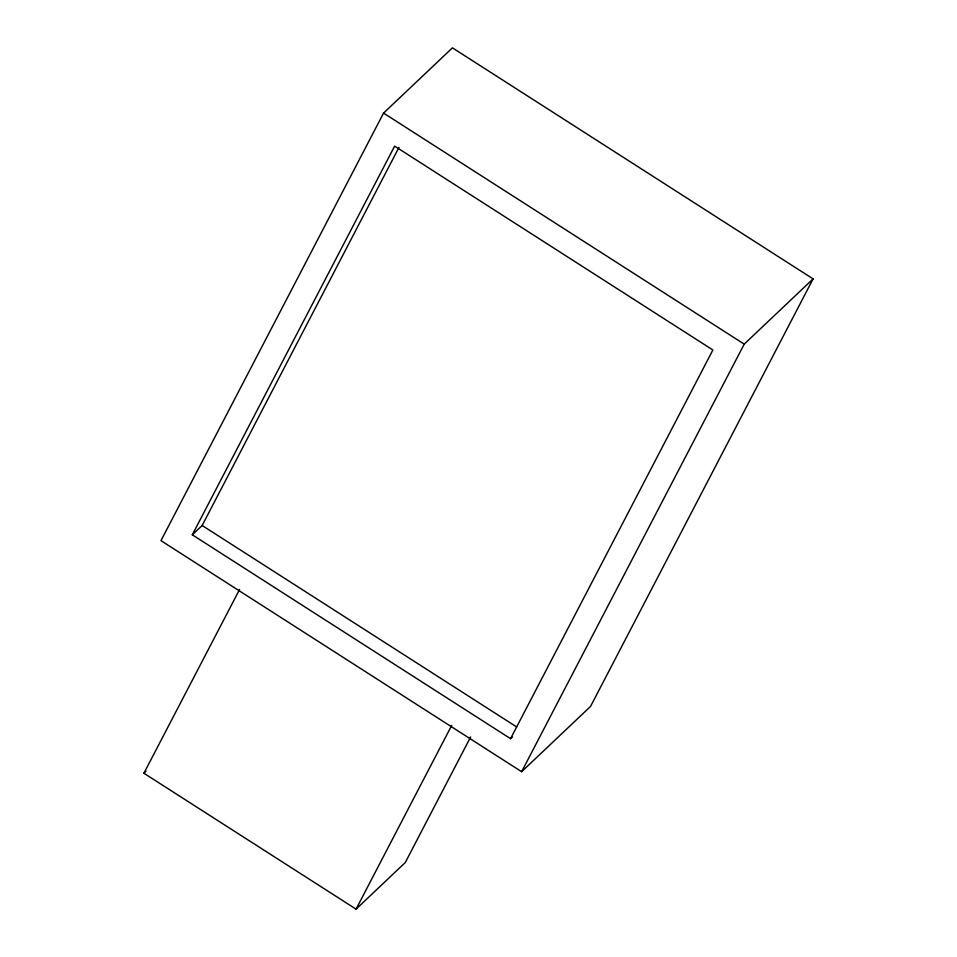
<?xml version="1.0" encoding="UTF-8"?>
<svg xmlns="http://www.w3.org/2000/svg" width="957" height="957" viewBox="0 0 957 957"><rect width="100%" height="100%" fill="white"/><g stroke="black" fill="none" stroke-linecap="round" stroke-linejoin="round"><path stroke-width="1.44" d="M383.554 113.093L160.979 540.645L521.637 771.701L590.529 706.445L813.091 278.894L452.434 47.85L383.554 113.093L744.211 344.137L813.091 278.894M192.309 534.807L394.643 146.122L712.881 349.987L510.548 738.672L192.309 534.807L202.154 525.489L398.985 147.378M470.641 736.95L405.266 862.544L356.064 909.15L143.909 773.244L239.573 589.476M356.064 909.15L451.716 725.382M521.637 771.701L744.211 344.137M143.909 773.244L146.038 771.21M510.548 738.672L512.509 736.806M202.154 525.489L516.684 726.973"/></g></svg>
